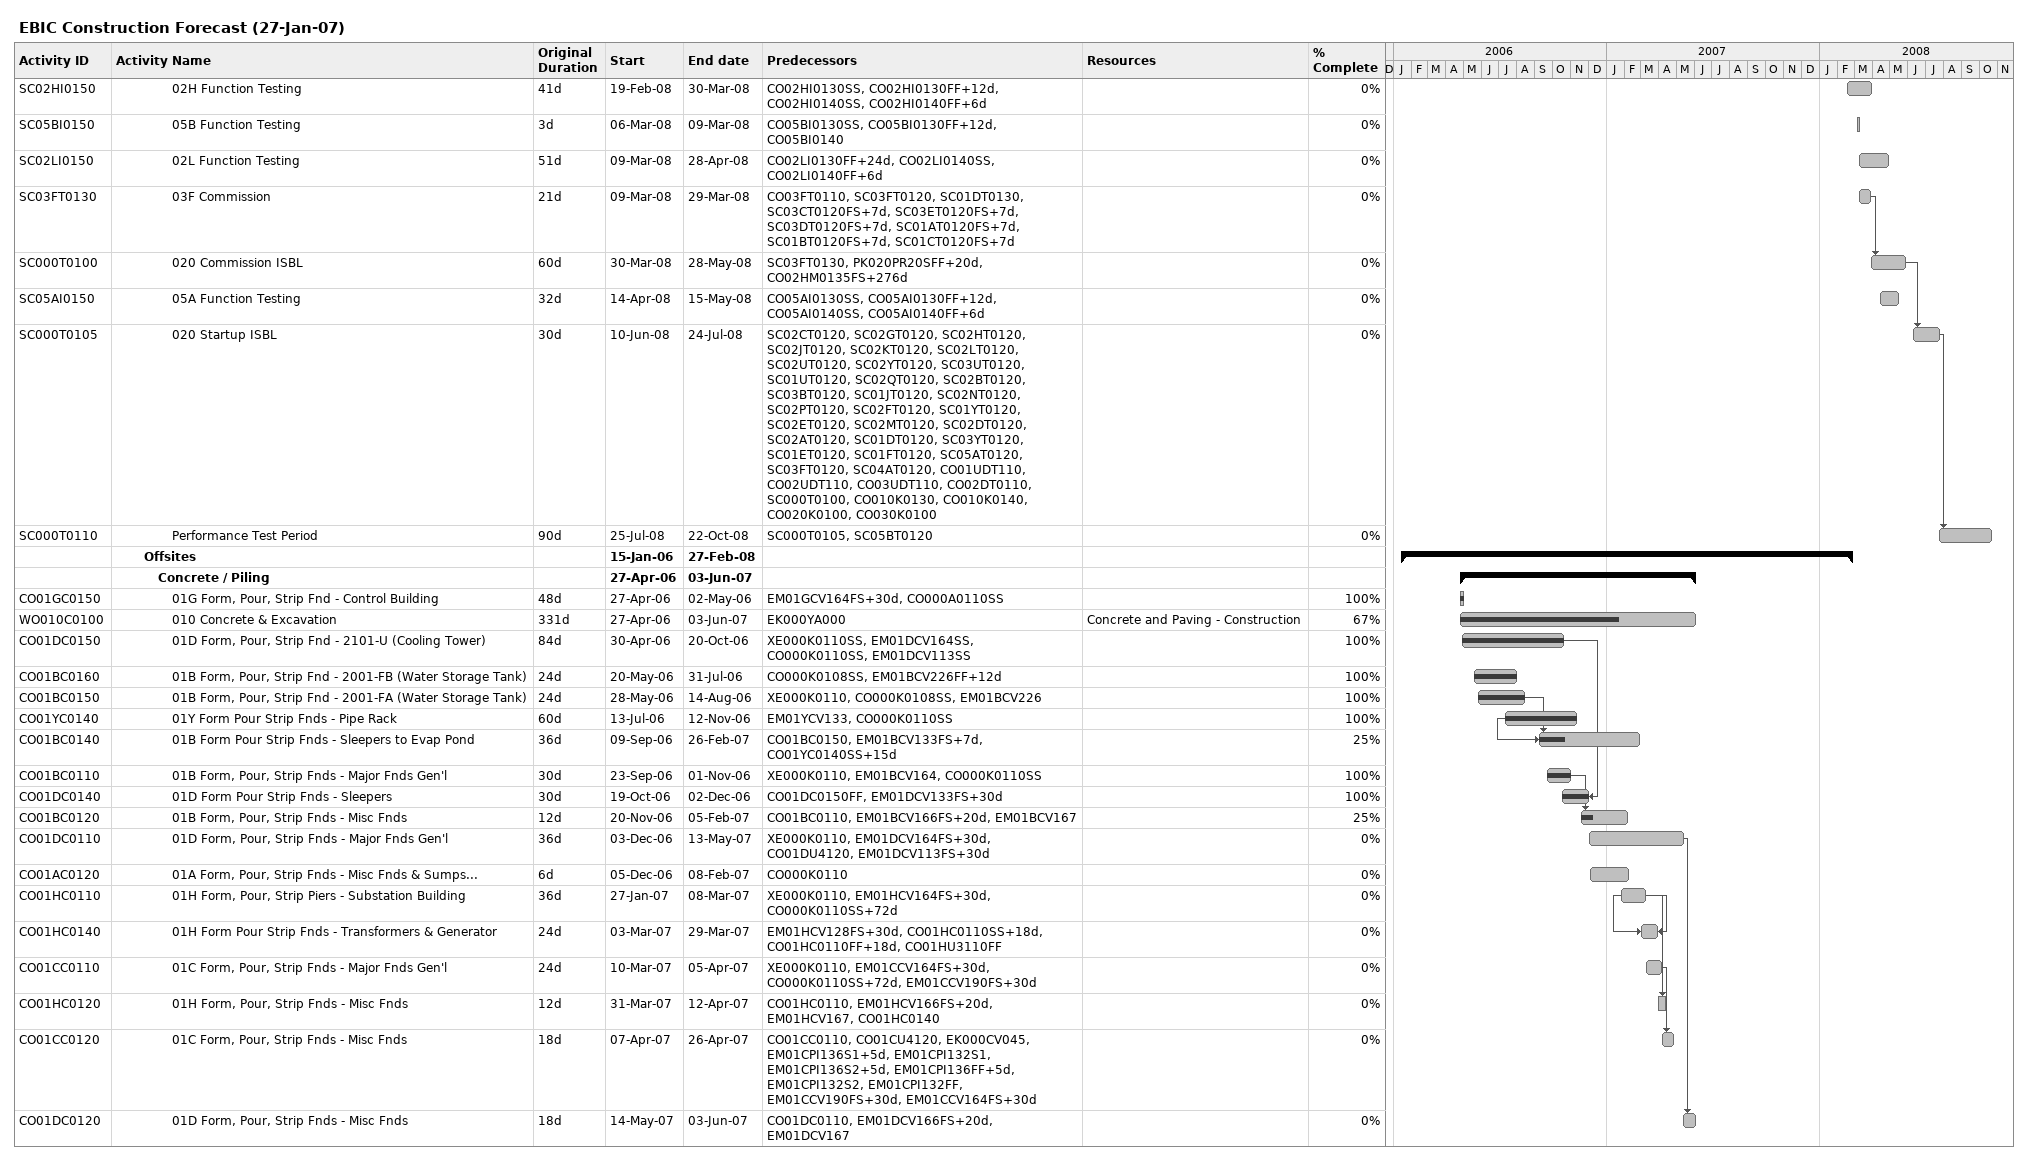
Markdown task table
EBIC Construction Forecast (27-Jan-07)

| ID | Level | Task | Original duration | Start | Finish | Predecessors | Resources | % complete |
|---|---|---|---|---|---|---|---|---|
| SC02HI0150 | 5 | 02H Function Testing | 41d | 2008-02-19 | 2008-03-30 | CO02HI0130SS, CO02HI0130FF+12d, CO02HI0140SS, CO02HI0140FF+6d |  | 0 |
| SC05BI0150 | 5 | 05B Function Testing | 3d | 2008-03-06 | 2008-03-09 | CO05BI0130SS, CO05BI0130FF+12d, CO05BI0140 |  | 0 |
| SC02LI0150 | 5 | 02L Function Testing | 51d | 2008-03-09 | 2008-04-28 | CO02LI0130FF+24d, CO02LI0140SS, CO02LI0140FF+6d |  | 0 |
| SC03FT0130 | 5 | 03F Commission | 21d | 2008-03-09 | 2008-03-29 | CO03FT0110, SC03FT0120, SC01DT0130, SC03CT0120FS+7d, SC03ET0120FS+7d, SC03DT0120FS+7d, SC01AT0120FS+7d, SC01BT0120FS+7d, SC01CT0120FS+7d |  | 0 |
| SC000T0100 | 5 | 020 Commission ISBL | 60d | 2008-03-30 | 2008-05-28 | SC03FT0130, PK020PR20SFF+20d, CO02HM0135FS+276d |  | 0 |
| SC05AI0150 | 5 | 05A Function Testing | 32d | 2008-04-14 | 2008-05-15 | CO05AI0130SS, CO05AI0130FF+12d, CO05AI0140SS, CO05AI0140FF+6d |  | 0 |
| SC000T0105 | 5 | 020 Startup ISBL | 30d | 2008-06-10 | 2008-07-24 | SC02CT0120, SC02GT0120, SC02HT0120, SC02JT0120, SC02KT0120, SC02LT0120, SC02UT0120, SC02YT0120, SC03UT0120, SC01UT0120, SC02QT0120, SC02BT0120, SC03BT0120, SC01JT0120, SC02NT0120, SC02PT0120, SC02FT0120, SC01YT0120, SC02ET0120, SC02MT0120, SC02DT0120, SC02AT0120, SC01DT0120, SC03YT0120, SC01ET0120, SC01FT0120, SC05AT0120, SC03FT0120, SC04AT0120, CO01UDT110, CO02UDT110, CO03UDT110, CO02DT0110, SC000T0100, CO010K0130, CO010K0140, CO020K0100, CO030K0100 |  | 0 |
| SC000T0110 | 5 | Performance Test Period | 90d | 2008-07-25 | 2008-10-22 | SC000T0105, SC05BT0120 |  | 0 |
|  | 3 | **Offsites** |  | 2006-01-15 | 2008-02-27 |  |  |  |
|  | 4 | **Concrete / Piling** |  | 2006-04-27 | 2007-06-03 |  |  |  |
| CO01GC0150 | 5 | 01G Form, Pour, Strip Fnd - Control Building | 48d | 2006-04-27 | 2006-05-02 | EM01GCV164FS+30d, CO000A0110SS |  | 100 |
| WO010C0100 | 5 | 010 Concrete & Excavation | 331d | 2006-04-27 | 2007-06-03 | EK000YA000 | Concrete and Paving - Construction | 67 |
| CO01DC0150 | 5 | 01D Form, Pour, Strip Fnd - 2101-U (Cooling Tower) | 84d | 2006-04-30 | 2006-10-20 | XE000K0110SS, EM01DCV164SS, CO000K0110SS, EM01DCV113SS |  | 100 |
| CO01BC0160 | 5 | 01B Form, Pour, Strip Fnd - 2001-FB (Water Storage Tank) | 24d | 2006-05-20 | 2006-07-31 | CO000K0108SS, EM01BCV226FF+12d |  | 100 |
| CO01BC0150 | 5 | 01B Form, Pour, Strip Fnd - 2001-FA (Water Storage Tank) | 24d | 2006-05-28 | 2006-08-14 | XE000K0110, CO000K0108SS, EM01BCV226 |  | 100 |
| CO01YC0140 | 5 | 01Y Form Pour Strip Fnds - Pipe Rack | 60d | 2006-07-13 | 2006-11-12 | EM01YCV133, CO000K0110SS |  | 100 |
| CO01BC0140 | 5 | 01B Form Pour Strip Fnds - Sleepers to Evap Pond | 36d | 2006-09-09 | 2007-02-26 | CO01BC0150, EM01BCV133FS+7d, CO01YC0140SS+15d |  | 25 |
| CO01BC0110 | 5 | 01B Form, Pour, Strip Fnds - Major Fnds Gen'l | 30d | 2006-09-23 | 2006-11-01 | XE000K0110, EM01BCV164, CO000K0110SS |  | 100 |
| CO01DC0140 | 5 | 01D Form Pour Strip Fnds - Sleepers | 30d | 2006-10-19 | 2006-12-02 | CO01DC0150FF, EM01DCV133FS+30d |  | 100 |
| CO01BC0120 | 5 | 01B Form, Pour, Strip Fnds - Misc Fnds | 12d | 2006-11-20 | 2007-02-05 | CO01BC0110, EM01BCV166FS+20d, EM01BCV167 |  | 25 |
| CO01DC0110 | 5 | 01D Form, Pour, Strip Fnds - Major Fnds Gen'l | 36d | 2006-12-03 | 2007-05-13 | XE000K0110, EM01DCV164FS+30d, CO01DU4120, EM01DCV113FS+30d |  | 0 |
| CO01AC0120 | 5 | 01A Form, Pour, Strip Fnds - Misc Fnds & Sumps... | 6d | 2006-12-05 | 2007-02-08 | CO000K0110 |  | 0 |
| CO01HC0110 | 5 | 01H Form, Pour, Strip Piers - Substation Building | 36d | 2007-01-27 | 2007-03-08 | XE000K0110, EM01HCV164FS+30d, CO000K0110SS+72d |  | 0 |
| CO01HC0140 | 5 | 01H Form Pour Strip Fnds - Transformers & Generator | 24d | 2007-03-03 | 2007-03-29 | EM01HCV128FS+30d, CO01HC0110SS+18d, CO01HC0110FF+18d, CO01HU3110FF |  | 0 |
| CO01CC0110 | 5 | 01C Form, Pour, Strip Fnds - Major Fnds Gen'l | 24d | 2007-03-10 | 2007-04-05 | XE000K0110, EM01CCV164FS+30d, CO000K0110SS+72d, EM01CCV190FS+30d |  | 0 |
| CO01HC0120 | 5 | 01H Form, Pour, Strip Fnds - Misc Fnds | 12d | 2007-03-31 | 2007-04-12 | CO01HC0110, EM01HCV166FS+20d, EM01HCV167, CO01HC0140 |  | 0 |
| CO01CC0120 | 5 | 01C Form, Pour, Strip Fnds - Misc Fnds | 18d | 2007-04-07 | 2007-04-26 | CO01CC0110, CO01CU4120, EK000CV045, EM01CPI136S1+5d, EM01CPI132S1, EM01CPI136S2+5d, EM01CPI136FF+5d, EM01CPI132S2, EM01CPI132FF, EM01CCV190FS+30d, EM01CCV164FS+30d |  | 0 |
| CO01DC0120 | 5 | 01D Form, Pour, Strip Fnds - Misc Fnds | 18d | 2007-05-14 | 2007-06-03 | CO01DC0110, EM01DCV166FS+20d, EM01DCV167 |  | 0 |
